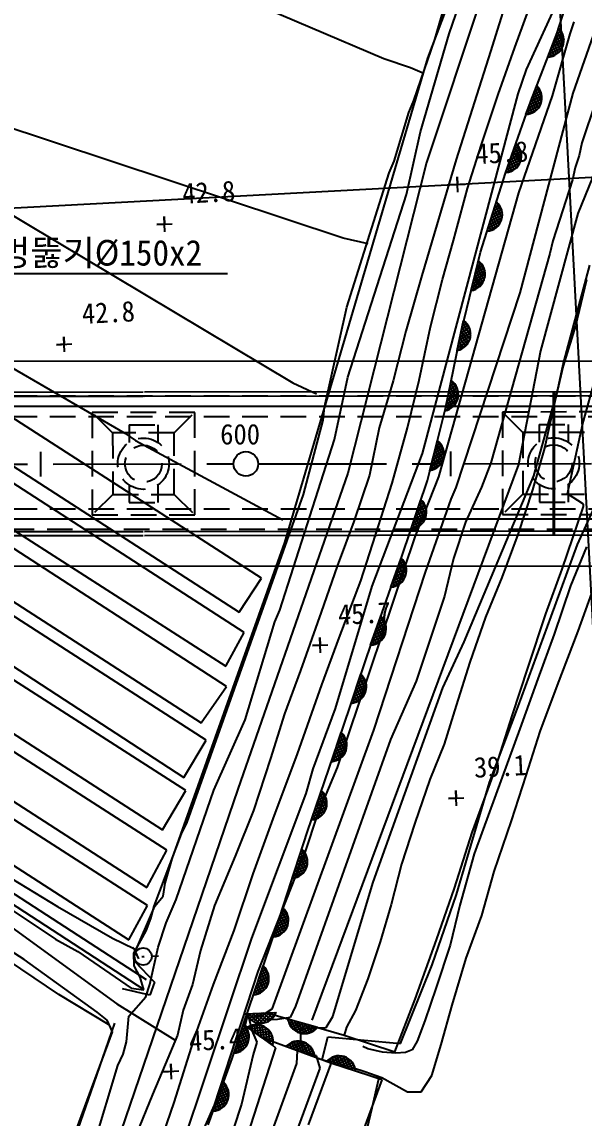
# Model space of a CAD drawing. Header units: millimetres. Extents: x 1510 to 2306, y 1103 to 1810.
# Drawn here: x 2174.2 to 2229.1, y 1418.7 to 1525.7 of the extents above; entities that cross this region are included whole.
import ezdxf
from ezdxf.xclip import XClip

# ---------------------------------------------------------------- set-up
doc = ezdxf.new("R2010")
doc.units = ezdxf.units.MM
doc.header["$LTSCALE"] = 10
doc.header["$MEASUREMENT"] = 0
doc.header["$XCLIPFRAME"] = 2
for name, pattern in [('CENTER', [2, 1.25, -0.25, 0.25, -0.25]), ('DASHED2', [0.375, 0.25, -0.125]), ('HIDDEN', [0.375, 0.25, -0.125])]:
    doc.linetypes.add(name, pattern=pattern)
for name, color, linetype in [('TN-CABL', 4, 'Continuous'), ('TZ-BASE', 253, 'Continuous'), ('TZ-CABL', 4, 'Continuous'), ('TZ-LEAL', 1, 'Continuous'), ('TZ-LEAT', 3, 'Continuous')]:
    doc.layers.add(name, color=color, linetype=linetype)
doc.styles.get("Standard").update_dxf_attribs({"font": 'GulimChe.ttf'})
doc.styles.add('굴림체', font='GulimChe.ttf')
doc.linetypes.add('ZIGZAG', pattern='A,0.0001,-0.2,[131,ltypeshp.shx,S=0.2,R=0,X=-0.2,Y=0],-0.4,[131,ltypeshp.shx,S=0.2,R=180,X=0.2,Y=0],-0.2', length=0.8001)
doc.dimstyles.new('D1', dxfattribs={"dimtxt": 3, "dimasz": 2.5, "dimexe": 0.5, "dimexo": 0.5, "dimgap": 0.5, "dimtad": 1, "dimdec": 0, "dimzin": 1, "dimdsep": 46, "dimlunit": 6, "dimtxsty": 'Standard', "dimcen": 1, "dimclrd": 1, "dimclre": 1, "dimclrt": 3, "dimadec": 0, "dimazin": 0, "dimtfac": 1, "dimtdec": 0, "dimtix": 1, "dimtmove": 2, "dimatfit": 3, "dimfxl": 0, "dimtvp": 2, "dimlwd": -1, "dimlwe": -1, "dimarcsym": 0})

# ---------------------------------------------------------------- blocks, each defined once
blk = doc.blocks.new('JD-FSDGKLDGLK3FSD3')
at = {"layer": 'TZ-BASE'}
for p, q in [((625.38, 143.3), (643.98, -206.56)), ((627.36, 39.03, 44.99), (643.97, 75.3, 44.99)), ((617.75, 40.14, 42.99), (625.23, 60.2, 42.99)), ((641.43, 57.91, 41.99), (632.77, 31.87, 41.99)), ((626.27, 56.07, 44.99), (617.62, 29.94, 44.99)), ((638.09, 54.53, 42.99), (631.88, 36.71, 42.99)), ((619.83, 42.51, 43.99), (622.28, 49.62, 43.99)), ((630.28, 42.42, 43.87), (632.46, 49.3, 43.87)), ((618.42, 41.96, 42.99), (620.54, 49.12, 42.99)), ((625.82, 47.08, 43.35), (623.84, 40.79, 43.35)), ((613.46, 40.07, 42.99), (598.26, 46.55, 42.99)), ((626.21, 41.17, 44.65), (627.93, 45.83, 44.65)), ((629.45, 40.24, 43.87), (630.52, 43.04, 43.87)), ((630.63, 42.93, 43.87), (630.45, 42.84, 43.87)), ((631.03, 41.93, 43.87), (630.54, 43.03, 43.87)), ((631.99, 43.69, 43.99), (631.58, 42.5, 43.99)), ((616.39, 35.99, 42.99), (618.42, 41.96, 42.99)), ((617.02, 32.94, 43.99), (619.83, 42.51, 43.99)), ((627.79, 35.92, 43.87), (630.28, 42.42, 43.87)), ((631.02, 41.73, 43.87), (629.81, 41.19, 43.87)), ((631.58, 42.5, 43.99), (629.88, 36.44, 43.99)), ((631.02, 42, 43.87), (629.94, 41.52, 43.87)), ((630.49, 40.66, 43.87), (630.02, 41.73, 43.87)), ((630.98, 42.26, 43.87), (630.07, 41.85, 43.87)), ((630.68, 40.86, 43.87), (630.15, 42.06, 43.87)), ((630.9, 42.5, 43.87), (630.19, 42.18, 43.87)), ((630.84, 41.11, 43.87), (630.27, 42.39, 43.87)), ((630.78, 42.72, 43.87), (630.32, 42.51, 43.87)), ((630.97, 41.44, 43.87), (630.4, 42.72, 43.87)), ((623.84, 40.79, 43.35), (620.49, 30.23, 43.35)), ((624.6, 36.6, 44.65), (626.21, 41.17, 44.65)), ((630.52, 40.69, 43.87), (629.53, 40.24, 43.87)), ((630.84, 41.1, 43.87), (629.56, 40.53, 43.87)), ((629.84, 40.3, 43.87), (629.64, 40.74, 43.87)), ((630.97, 41.43, 43.87), (629.69, 40.86, 43.87)), ((630.07, 40.38, 43.87), (629.77, 41.07, 43.87)), ((630.29, 40.51, 43.87), (629.89, 41.4, 43.87)), ((603.79, -7.12, 42.99), (617.75, 40.14, 42.99)), ((616.04, 39.19, 42.99), (613.46, 40.07, 42.99)), ((629.58, 40.25, 43.87), (629.51, 40.41, 43.87)), ((617.19, 38.7, 42.99), (616.04, 39.19, 42.99)), ((626.54, 36.66, 44.99), (627.36, 39.03, 44.99)), ((627.3, 34.64, 43.87), (628.37, 37.44, 43.87)), ((628.87, 36.33, 43.87), (628.39, 37.43, 43.87)), ((609.5, 22.58, 42.99), (567.44, 36.5, 42.99)), ((617.22, 1.57, 44.99), (626.54, 36.66, 44.99)), ((622.95, 31.61, 44.65), (624.6, 36.6, 44.65)), ((629.88, 36.44, 43.99), (626.57, 27, 43.99)), ((631.88, 36.71, 42.99), (626.71, 17.23, 42.99)), ((628.87, 36.4, 43.87), (627.79, 35.92, 43.87)), ((628.83, 36.66, 43.87), (627.91, 36.25, 43.87)), ((628.53, 35.26, 43.87), (627.99, 36.46, 43.87)), ((628.75, 36.9, 43.87), (628.04, 36.58, 43.87)), ((628.69, 35.51, 43.87), (628.12, 36.79, 43.87)), ((628.63, 37.12, 43.87), (628.17, 36.91, 43.87)), ((628.82, 35.84, 43.87), (628.25, 37.12, 43.87)), ((628.48, 37.33, 43.87), (628.3, 37.24, 43.87)), ((615.89, 34.84, 42.99), (616.39, 35.99, 42.99)), ((625.33, 28.9, 43.87), (627.79, 35.92, 43.87)), ((628.68, 35.5, 43.87), (627.41, 34.93, 43.87)), ((628.82, 35.83, 43.87), (627.53, 35.26, 43.87)), ((627.92, 34.78, 43.87), (627.61, 35.47, 43.87)), ((628.87, 36.13, 43.87), (627.66, 35.59, 43.87)), ((628.14, 34.9, 43.87), (627.74, 35.8, 43.87)), ((628.34, 35.06, 43.87), (627.87, 36.13, 43.87)), ((599.82, -15.91, 43.73), (521.83, 34.57, 43.73)), ((601.53, -10.59, 43.73), (530.54, 35.12, 43.73)), ((614.47, 30.08, 42.99), (615.89, 34.84, 42.99)), ((627.43, 34.65, 43.87), (627.36, 34.81, 43.87)), ((628.37, 35.09, 43.87), (627.37, 34.64, 43.87)), ((627.68, 34.7, 43.87), (627.49, 35.14, 43.87)), ((615.65, 26.82, 43.99), (617.02, 32.94, 43.99)), ((699.47, 31.99), (0, -5.18)), ((598.1, -21.15, 43.73), (517.3, 31.14, 43.73)), ((519.43, 31.3, 43.73), (598.03, -19.18, 43.73)), ((528.37, 31.99, 43.73), (599.34, -13.92, 43.73)), ((621.6, 27.43, 44.65), (622.95, 31.61, 44.65)), ((625.35, 28.96, 43.87), (626.34, 31.79, 43.87)), ((626.82, 31.03, 43.87), (625.93, 30.59, 43.87)), ((626.74, 31.26, 43.87), (626.04, 30.93, 43.87)), ((626.72, 29.88, 43.87), (626.11, 31.14, 43.87)), ((626.62, 31.48, 43.87), (626.16, 31.26, 43.87)), ((626.84, 30.21, 43.87), (626.23, 31.47, 43.87)), ((626.46, 31.68, 43.87), (626.28, 31.59, 43.87)), ((626.88, 30.7, 43.87), (626.36, 31.78, 43.87)), ((632.77, 31.87, 41.99), (632.49, 30.65, 41.99)), ((617.62, 29.94, 44.99), (609.94, -0.36, 44.99)), ((613.97, 28.93, 42.99), (614.47, 30.08, 42.99)), ((620.49, 30.23, 43.35), (617.15, 18.93, 43.35)), ((626.84, 30.2, 43.87), (625.58, 29.59, 43.87)), ((626.88, 30.5, 43.87), (625.69, 29.92, 43.87)), ((626.19, 29.25, 43.87), (625.76, 30.13, 43.87)), ((626.87, 30.77, 43.87), (625.81, 30.26, 43.87)), ((626.39, 29.42, 43.87), (625.88, 30.47, 43.87)), ((626.57, 29.62, 43.87), (626, 30.8, 43.87)), ((632.49, 30.65, 41.99), (632.12, 29.47, 41.99)), ((609.86, 15.84, 42.99), (613.97, 28.93, 42.99)), ((622.88, 21.21, 43.87), (625.33, 28.9, 43.87)), ((625.49, 28.98, 43.87), (625.41, 29.13, 43.87)), ((626.42, 29.44, 43.87), (625.43, 28.97, 43.87)), ((626.72, 29.86, 43.87), (625.46, 29.26, 43.87)), ((625.74, 29.03, 43.87), (625.53, 29.47, 43.87)), ((625.97, 29.12, 43.87), (625.65, 29.8, 43.87)), ((632.12, 29.47, 41.99), (631.84, 28.25, 41.99)), ((619.88, 27.77, 45.8), (621.38, 27.85, 45.8)), ((620.63, 27.81, 45.8), (619.88, 27.77, 45.8)), ((620.67, 27.06, 45.8), (620.59, 28.56, 45.8)), ((620.59, 28.56, 45.8), (620.63, 27.81, 45.8)), ((631.84, 28.25, 41.99), (629.93, 22.3, 41.99)), ((633.8, 28.48, 40.99), (632.37, 24.99, 40.99)), ((596.13, -26.41, 43.21), (512.79, 27.35, 43.21)), ((514.46, 27.64, 43.73), (595.63, -24.71, 43.73)), ((572.55, 27.59, 42.99), (604.59, 8.45, 42.99)), ((609.94, 9, 43.99), (615.65, 26.82, 43.99)), ((626.57, 27, 43.99), (618.78, -0.71, 43.99)), ((620.24, 22.34, 44.65), (621.6, 27.43, 44.65)), ((623.53, 23.25, 43.87), (624.44, 26.1, 43.87)), ((624.72, 25.8, 43.87), (624.27, 25.57, 43.87)), ((624.98, 24.53, 43.87), (624.34, 25.78, 43.87)), ((624.56, 26, 43.87), (624.38, 25.9, 43.87)), ((625.01, 25.02, 43.87), (624.46, 26.09, 43.87)), ((592.1, 23.19, 42.83), (592.02, 24.69, 42.83)), ((592.02, 24.69, 42.83), (592.06, 23.94, 42.83)), ((625.02, 24.82, 43.87), (623.84, 24.22, 43.87)), ((625, 25.1, 43.87), (623.95, 24.55, 43.87)), ((624.55, 23.73, 43.87), (624.02, 24.77, 43.87)), ((624.94, 25.35, 43.87), (624.06, 24.89, 43.87)), ((624.73, 23.94, 43.87), (624.12, 25.1, 43.87)), ((624.85, 25.58, 43.87), (624.16, 25.23, 43.87)), ((624.87, 24.2, 43.87), (624.23, 25.44, 43.87)), ((632.37, 24.99, 40.99), (628.73, 11.57, 40.99)), ((510.72, 24.06, 43.21), (593.96, -30.03, 43.21)), ((591.31, 23.9, 42.83), (592.81, 23.98, 42.83)), ((592.06, 23.94, 42.83), (591.31, 23.9, 42.83)), ((624.58, 23.75, 43.87), (623.61, 23.25, 43.87)), ((624.87, 24.19, 43.87), (623.63, 23.54, 43.87)), ((623.92, 23.33, 43.87), (623.69, 23.76, 43.87)), ((624.98, 24.52, 43.87), (623.73, 23.88, 43.87)), ((624.15, 23.42, 43.87), (623.8, 24.09, 43.87)), ((624.36, 23.56, 43.87), (623.91, 24.43, 43.87)), ((611.93, 22.02, 42.99), (609.5, 22.58, 42.99)), ((623.67, 23.26, 43.87), (623.59, 23.42, 43.87)), ((594.14, -31.3, 43.42), (510.35, 22.39, 43.42)), ((619.16, 18.55, 44.65), (620.24, 22.34, 44.65)), ((629.93, 22.3, 41.99), (629.64, 21.08, 41.99)), ((621.01, 13.57, 43.87), (622.88, 21.21, 43.87)), ((621.96, 17.46, 43.87), (622.68, 20.37, 43.87)), ((623.32, 19.33, 43.87), (622.69, 20.36, 43.87)), ((629.64, 21.08, 41.99), (623.88, 0.65, 41.99)), ((623.3, 19.4, 43.87), (622.29, 18.79, 43.87)), ((623.23, 19.65, 43.87), (622.37, 19.14, 43.87)), ((623.11, 18.23, 43.87), (622.43, 19.35, 43.87)), ((623.12, 19.88, 43.87), (622.46, 19.48, 43.87)), ((623.24, 18.5, 43.87), (622.51, 19.69, 43.87)), ((622.98, 20.08, 43.87), (622.54, 19.82, 43.87)), ((623.32, 18.84, 43.87), (622.6, 20.04, 43.87)), ((622.8, 20.27, 43.87), (622.63, 20.17, 43.87)), ((630.94, 10.25, 39.99), (633.54, 19.93, 39.99)), ((508.04, 18.96, 43.42), (591.86, -35.14, 43.42)), ((617.15, 18.93, 43.35), (615.61, 13.5, 43.35)), ((618.01, 13.92, 44.65), (619.16, 18.55, 44.65)), ((623.23, 18.49, 43.87), (622.04, 17.76, 43.87)), ((623.32, 18.83, 43.87), (622.12, 18.11, 43.87)), ((622.56, 17.68, 43.87), (622.17, 18.32, 43.87)), ((623.34, 19.13, 43.87), (622.21, 18.45, 43.87)), ((622.77, 17.83, 43.87), (622.26, 18.66, 43.87)), ((622.95, 18.01, 43.87), (622.34, 19.01, 43.87)), ((633.23, 18.5, 39.59), (632.15, 14.01, 39.59)), ((592.29, -37.13, 43.42), (507.24, 17.54, 43.42)), ((626.71, 17.23, 42.99), (620.46, -1.74, 42.99)), ((622.1, 17.48, 43.87), (622.01, 17.63, 43.87)), ((622.97, 18.04, 43.87), (622.04, 17.47, 43.87)), ((622.34, 17.56, 43.87), (622.09, 17.98, 43.87)), ((607.68, 6.07, 42.99), (609.86, 15.84, 42.99)), ((505.46, 14.19, 43.42), (590.33, -40.78, 43.42)), ((616.91, 8.73, 44.65), (618.01, 13.92, 44.65)), ((620.61, 11.61, 43.87), (621.21, 14.55, 43.87)), ((621.67, 14.08, 43.87), (621.03, 13.65, 43.87)), ((621.52, 14.28, 43.87), (621.1, 14, 43.87)), ((621.92, 13.05, 43.87), (621.14, 14.22, 43.87)), ((621.34, 14.46, 43.87), (621.17, 14.35, 43.87)), ((621.89, 13.54, 43.87), (621.22, 14.54, 43.87)), ((632.15, 14.01, 39.59), (630.95, 10.13, 39.59)), ((570.8, 13.65, 42.99), (588.21, 3.54, 42.99)), ((582.32, 11.47, 42.83), (582.24, 12.96, 42.83)), ((582.24, 12.96, 42.83), (582.28, 12.22, 42.83)), ((615.61, 13.5, 43.35), (614.35, 8.66, 43.35)), ((619.46, 5.94, 43.87), (621.01, 13.57, 43.87)), ((621.91, 13.04, 43.87), (620.74, 12.27, 43.87)), ((621.92, 13.34, 43.87), (620.82, 12.61, 43.87)), ((621.87, 13.61, 43.87), (620.89, 12.96, 43.87)), ((621.58, 12.2, 43.87), (620.93, 13.18, 43.87)), ((621.79, 13.86, 43.87), (620.96, 13.31, 43.87)), ((621.72, 12.43, 43.87), (621, 13.52, 43.87)), ((621.84, 12.7, 43.87), (621.07, 13.87, 43.87)), ((590.07, -50.74, 42.9), (493.02, 12.25, 42.9)), ((493.74, 12.63, 42.9), (590.29, -49.73, 42.9)), ((590.42, -42.54, 43.48), (504.71, 12.65, 43.48)), ((581.53, 12.18, 42.83), (583.03, 12.26, 42.83)), ((582.28, 12.22, 42.83), (581.53, 12.18, 42.83)), ((620.75, 11.64, 43.87), (620.65, 11.79, 43.87)), ((621.84, 12.69, 43.87), (620.67, 11.92, 43.87)), ((621.6, 12.23, 43.87), (620.69, 11.63, 43.87)), ((620.99, 11.73, 43.87), (620.72, 12.14, 43.87)), ((621.2, 11.86, 43.87), (620.79, 12.48, 43.87)), ((621.4, 12.01, 43.87), (620.86, 12.83, 43.87)), ((628.73, 11.57, 40.99), (626.57, 0.48, 40.99)), ((-0.01, 10.03), (699.99, 10.68)), ((630.95, 10.13, 39.59), (630.04, 6.22, 39.59)), ((630.42, 7.82, 39.99), (630.94, 10.25, 39.99)), ((502.71, 9.49, 43.48), (588.6, -45.89, 43.48)), ((608.65, 2.92, 43.99), (609.94, 9, 43.99)), ((614.35, 8.66, 43.35), (613, 4.07, 43.35)), ((615.76, 4.07, 44.65), (616.91, 8.73, 44.65)), ((619.42, 5.73, 43.87), (620.02, 8.67, 43.87)), ((620.14, 8.58, 43.87), (619.97, 8.46, 43.87)), ((620.7, 7.66, 43.87), (620.03, 8.66, 43.87)), ((632.85, 4.49, 39.59), (634.13, 9.04, 39.59)), ((515.08, 7.5), (589.98, 7.57)), ((590.11, 7.57), (669.98, 7.65)), ((604.59, 8.45, 42.99), (606.9, 7.38, 42.99)), ((620.68, 7.73, 43.87), (619.69, 7.08, 43.87)), ((620.59, 7.98, 43.87), (619.76, 7.43, 43.87)), ((620.53, 6.55, 43.87), (619.81, 7.64, 43.87)), ((620.48, 8.2, 43.87), (619.83, 7.77, 43.87)), ((620.65, 6.82, 43.87), (619.88, 7.99, 43.87)), ((620.33, 8.4, 43.87), (619.9, 8.12, 43.87)), ((620.72, 7.17, 43.87), (619.95, 8.34, 43.87)), ((628.07, -0.6, 39.99), (630.42, 7.82, 39.99)), ((629.96, 7.61), (629.97, -6.39)), ((630.06, 7.61), (630.07, -6.39)), ((515.08, 7.1), (589.98, 7.17)), ((590.11, 7.17), (669.98, 7.25)), ((620.65, 6.81, 43.87), (619.48, 6.04, 43.87)), ((620.72, 7.16, 43.87), (619.55, 6.39, 43.87)), ((620.01, 5.98, 43.87), (619.6, 6.6, 43.87)), ((620.72, 7.46, 43.87), (619.62, 6.73, 43.87)), ((620.21, 6.13, 43.87), (619.67, 6.95, 43.87)), ((620.38, 6.32, 43.87), (619.74, 7.3, 43.87)), ((607.53, 4.82, 42.99), (607.68, 6.07, 42.99)), ((617.71, -1.07, 43.87), (619.46, 5.94, 43.87)), ((619.55, 5.76, 43.87), (619.46, 5.91, 43.87)), ((620.4, 6.35, 43.87), (619.5, 5.75, 43.87)), ((619.79, 5.85, 43.87), (619.53, 6.26, 43.87)), ((630.04, 6.22, 39.59), (629.11, 2.07, 39.59)), ((605.62, -2.45, 42.99), (607.53, 4.82, 42.99)), ((631.37, -2.38, 39.59), (632.85, 4.49, 39.59)), ((588.21, 3.54, 42.99), (589.25, 2.83, 42.99)), ((613, 4.07, 43.35), (612.06, -0.54, 43.35)), ((614.26, -1.32, 44.65), (615.76, 4.07, 44.65)), ((589.25, 2.83, 42.99), (603.59, -4.91, 42.99)), ((603.31, -13.72, 43.99), (608.65, 2.92, 43.99)), ((617.95, -0.09, 43.87), (618.68, 2.82, 43.87)), ((619.12, 2.33, 43.87), (618.46, 1.93, 43.87)), ((619.23, 0.95, 43.87), (618.51, 2.15, 43.87)), ((618.98, 2.54, 43.87), (618.54, 2.28, 43.87)), ((619.32, 1.29, 43.87), (618.6, 2.49, 43.87)), ((618.8, 2.72, 43.87), (618.63, 2.62, 43.87)), ((619.31, 1.78, 43.87), (618.7, 2.81, 43.87)), ((580, -0.67), (580, 1.73)), ((612.31, -11.37, 44.99), (617.22, 1.57, 44.99)), ((619.32, 1.28, 43.87), (618.12, 0.56, 43.87)), ((619.33, 1.58, 43.87), (618.2, 0.9, 43.87)), ((618.76, 0.28, 43.87), (618.25, 1.12, 43.87)), ((619.3, 1.86, 43.87), (618.29, 1.25, 43.87)), ((618.94, 0.46, 43.87), (618.34, 1.46, 43.87)), ((619.23, 2.1, 43.87), (618.37, 1.59, 43.87)), ((619.1, 0.68, 43.87), (618.43, 1.81, 43.87)), ((620, -0.63), (620, 1.77)), ((629.11, 2.07, 39.59), (627.96, -1.97, 39.59)), ((626.57, 0.48, 40.99), (606.44, -53.71, 40.99)), ((618.09, -0.06, 43.87), (618, 0.09, 43.87)), ((619.23, 0.94, 43.87), (618.03, 0.22, 43.87)), ((618.97, 0.49, 43.87), (618.03, -0.07, 43.87)), ((618.33, 0.02, 43.87), (618.08, 0.43, 43.87)), ((618.56, 0.13, 43.87), (618.17, 0.78, 43.87)), ((623.88, 0.65, 41.99), (622.98, -1.72, 41.99)), ((632.35, -7.3, 38.99), (635.69, 0.08, 38.99)), ((609.94, -0.36, 44.99), (599.2, -31.18, 44.99)), ((612.06, -0.54, 43.35), (610.53, -5.06, 43.35)), ((618.78, -0.71, 43.99), (616.48, -6.57, 43.99)), ((621.29, -16.82, 39.99), (628.07, -0.6, 39.99)), ((612.65, -6.39, 44.65), (614.26, -1.32, 44.65)), ((615.2, -8.47, 43.87), (617.71, -1.07, 43.87)), ((620.46, -1.74, 42.99), (619.97, -2.89, 42.99)), ((622.98, -1.72, 41.99), (621.41, -5.14, 41.99)), ((627.96, -1.97, 39.59), (626.51, -6.33, 39.59)), ((594.26, -34.39, 42.99), (605.62, -2.45, 42.99)), ((616.11, -5.79, 43.87), (617.07, -2.95, 43.87)), ((617.18, -3.06, 43.87), (617, -3.15, 43.87)), ((617.62, -4.04, 43.87), (617.08, -2.96, 43.87)), ((619.97, -2.89, 42.99), (617.48, -10, 42.99)), ((632.93, -3.38, 39.59), (631.37, -2.38, 39.59)), ((617.62, -4.24, 43.87), (616.43, -4.83, 43.87)), ((617.61, -3.97, 43.87), (616.55, -4.49, 43.87)), ((617.56, -3.71, 43.87), (616.66, -4.16, 43.87)), ((617.31, -5.12, 43.87), (616.73, -3.95, 43.87)), ((617.47, -3.48, 43.87), (616.77, -3.82, 43.87)), ((617.46, -4.87, 43.87), (616.85, -3.61, 43.87)), ((617.34, -3.26, 43.87), (616.89, -3.49, 43.87)), ((617.58, -4.53, 43.87), (616.96, -3.28, 43.87)), ((630.84, -9.72, 39.59), (632.91, -3.59, 39.59)), ((632.91, -3.59, 39.59), (632.93, -3.38, 39.59)), ((610.53, -5.06, 43.35), (608.91, -9.43, 43.35)), ((617.16, -5.3, 43.87), (616.18, -5.78, 43.87)), ((617.46, -4.88, 43.87), (616.21, -5.49, 43.87)), ((616.49, -5.72, 43.87), (616.28, -5.28, 43.87)), ((617.58, -4.54, 43.87), (616.32, -5.16, 43.87)), ((616.72, -5.62, 43.87), (616.39, -4.95, 43.87)), ((616.94, -5.49, 43.87), (616.5, -4.62, 43.87)), ((617.14, -5.33, 43.87), (616.62, -4.28, 43.87)), ((621.41, -5.14, 41.99), (620.23, -8.69, 41.99)), ((515.09, -6.1), (589.99, -6.03)), ((590.12, -6.03), (669.99, -5.95)), ((590.12, -6.43), (669.99, -6.35)), ((611.2, -10.87, 44.65), (612.65, -6.39, 44.65)), ((616.24, -5.78, 43.87), (616.16, -5.62, 43.87)), ((626.51, -6.33, 39.59), (624.96, -10.52, 39.59)), ((515.09, -6.5), (589.99, -6.43)), ((592.81, -37.96, 42.99), (603.79, -7.12, 42.99)), ((616.48, -6.57, 43.99), (608.89, -29.07, 43.99)), ((629.77, -14.34, 38.99), (632.35, -7.3, 38.99)), ((612.43, -16.35, 43.87), (615.2, -8.47, 43.87)), ((633.23, -7.53, 37.88), (631.66, -11.35, 37.88)), ((0.01, -9.97), (700.01, -9.32)), ((608.91, -9.43, 43.35), (607.34, -13.92, 43.35)), ((614.15, -11.46, 43.87), (615.14, -8.63, 43.87)), ((615.62, -9.4, 43.87), (614.72, -9.83, 43.87)), ((615.36, -10.81, 43.87), (614.79, -9.62, 43.87)), ((615.53, -9.16, 43.87), (614.84, -9.5, 43.87)), ((615.51, -10.55, 43.87), (614.91, -9.29, 43.87)), ((615.41, -8.95, 43.87), (614.95, -9.17, 43.87)), ((615.63, -10.22, 43.87), (615.03, -8.96, 43.87)), ((615.25, -8.74, 43.87), (615.07, -8.83, 43.87)), ((615.67, -9.73, 43.87), (615.15, -8.65, 43.87)), ((620.23, -8.69, 41.99), (619.38, -12.34, 41.99)), ((599.34, -13.92, 43.73), (601.53, -10.59, 43.73)), ((617.48, -10, 42.99), (612.46, -25.43, 42.99)), ((615.51, -10.56, 43.87), (614.25, -11.17, 43.87)), ((615.63, -10.23, 43.87), (614.37, -10.83, 43.87)), ((614.77, -11.3, 43.87), (614.44, -10.62, 43.87)), ((615.68, -9.93, 43.87), (614.48, -10.5, 43.87)), ((614.98, -11.17, 43.87), (614.56, -10.29, 43.87)), ((615.67, -9.65, 43.87), (614.6, -10.17, 43.87)), ((615.18, -11.01, 43.87), (614.67, -9.96, 43.87)), ((624.96, -10.52, 39.59), (623.38, -14.39, 39.59)), ((629.26, -14.09, 39.59), (630.84, -9.72, 39.59)), ((608.73, -23.3, 44.99), (612.31, -11.37, 44.99)), ((609.09, -16.43, 44.65), (611.2, -10.87, 44.65)), ((614.28, -11.45, 43.87), (614.21, -11.29, 43.87)), ((615.21, -10.98, 43.87), (614.22, -11.46, 43.87)), ((614.53, -11.39, 43.87), (614.32, -10.96, 43.87)), ((631.66, -11.35, 37.88), (630.06, -16.05, 37.88)), ((619.38, -12.34, 41.99), (616.6, -20.63, 41.99)), ((632.39, -15.76, 37.88), (633.73, -12.07, 37.88)), ((602.82, -14.87, 43.99), (603.31, -13.72, 43.99)), ((599.93, -24.4, 43.99), (602.82, -14.87, 43.99)), ((607.34, -13.92, 43.35), (605.32, -19.59, 43.35)), ((612.16, -17.12, 43.87), (613.15, -14.29, 43.87)), ((613.54, -14.83, 43.87), (612.85, -15.16, 43.87)), ((613.53, -16.21, 43.87), (612.92, -14.95, 43.87)), ((613.42, -14.61, 43.87), (612.96, -14.83, 43.87)), ((613.65, -15.88, 43.87), (613.04, -14.62, 43.87)), ((613.26, -14.41, 43.87), (613.08, -14.49, 43.87)), ((613.69, -15.39, 43.87), (613.17, -14.31, 43.87)), ((623.38, -14.39, 39.59), (621.85, -18.8, 39.59)), ((626.54, -23.11, 38.99), (629.77, -14.34, 38.99)), ((627.54, -19.29, 39.59), (629.26, -14.09, 39.59)), ((598.03, -19.18, 43.73), (599.82, -15.91, 43.73)), ((613.64, -15.89, 43.87), (612.38, -16.49, 43.87)), ((613.69, -15.59, 43.87), (612.5, -16.16, 43.87)), ((612.99, -16.83, 43.87), (612.57, -15.95, 43.87)), ((613.68, -15.32, 43.87), (612.61, -15.83, 43.87)), ((613.19, -16.67, 43.87), (612.69, -15.62, 43.87)), ((613.63, -15.06, 43.87), (612.73, -15.49, 43.87)), ((613.37, -16.47, 43.87), (612.8, -15.28, 43.87)), ((630.39, -21.02, 37.88), (632.39, -15.76, 37.88)), ((606.5, -17.18, 45.72), (608, -17.1, 45.72)), ((607.29, -17.89, 45.72), (607.21, -16.39, 45.72)), ((607.21, -16.39, 45.72), (607.25, -17.14, 45.72)), ((607.41, -21.01, 44.65), (609.09, -16.43, 44.65)), ((609.35, -25.53, 43.87), (612.43, -16.35, 43.87)), ((612.29, -17.11, 43.87), (612.22, -16.95, 43.87)), ((613.22, -16.65, 43.87), (612.24, -17.12, 43.87)), ((613.52, -16.22, 43.87), (612.26, -16.83, 43.87)), ((612.54, -17.05, 43.87), (612.34, -16.62, 43.87)), ((612.78, -16.96, 43.87), (612.45, -16.28, 43.87)), ((619.19, -21.3, 39.99), (621.29, -16.82, 39.99)), ((630.06, -16.05, 37.88), (628.48, -20.41, 37.88)), ((607.25, -17.14, 45.72), (606.5, -17.18, 45.72)), ((621.85, -18.8, 39.59), (620.51, -23.02, 39.59)), ((605.32, -19.59, 43.35), (603.78, -23.83, 43.35)), ((610.26, -22.82, 43.87), (611.21, -19.97, 43.87)), ((611.49, -20.28, 43.87), (611.03, -20.51, 43.87)), ((611.73, -21.55, 43.87), (611.1, -20.3, 43.87)), ((611.33, -20.08, 43.87), (611.15, -20.17, 43.87)), ((611.76, -21.06, 43.87), (611.23, -19.98, 43.87)), ((625.98, -24.02, 39.59), (627.54, -19.29, 39.59)), ((595.63, -24.71, 43.73), (598.1, -21.15, 43.73)), ((605.05, -27.74, 44.65), (607.41, -21.01, 44.65)), ((611.77, -21.26, 43.87), (610.58, -21.85, 43.87)), ((611.75, -20.99, 43.87), (610.7, -21.51, 43.87)), ((611.29, -22.35, 43.87), (610.77, -21.3, 43.87)), ((611.7, -20.73, 43.87), (610.81, -21.18, 43.87)), ((611.46, -22.14, 43.87), (610.88, -20.97, 43.87)), ((611.61, -20.5, 43.87), (610.92, -20.84, 43.87)), ((611.61, -21.88, 43.87), (610.99, -20.63, 43.87)), ((612.4, -40.24, 39.99), (619.19, -21.3, 39.99)), ((616.6, -20.63, 41.99), (614.09, -26.34, 41.99)), ((628.48, -20.41, 37.88), (626.7, -25.29, 37.88)), ((628.7, -25.56, 37.88), (630.39, -21.02, 37.88)), ((611.31, -22.32, 43.87), (610.34, -22.81, 43.87)), ((611.61, -21.9, 43.87), (610.36, -22.52, 43.87)), ((610.64, -22.74, 43.87), (610.43, -22.31, 43.87)), ((611.73, -21.56, 43.87), (610.47, -22.18, 43.87)), ((610.88, -22.64, 43.87), (610.54, -21.97, 43.87)), ((611.09, -22.51, 43.87), (610.65, -21.64, 43.87)), ((606.56, -29.19, 44.99), (608.73, -23.3, 44.99)), ((610.39, -22.8, 43.87), (610.32, -22.64, 43.87)), ((620.51, -23.02, 39.59), (619.34, -26.78, 39.59)), ((623.74, -30.54, 38.99), (626.54, -23.11, 38.99)), ((596.88, -31.27, 43.99), (599.93, -24.4, 43.99)), ((603.78, -23.83, 43.35), (602.41, -28.18, 43.35)), ((624.17, -29.64, 39.59), (625.98, -24.02, 39.59)), ((612.46, -25.43, 42.99), (602.52, -52.63, 42.99)), ((606.02, -35.3, 43.87), (609.35, -25.53, 43.87)), ((608.34, -28.5, 43.87), (609.3, -25.66, 43.87)), ((626.7, -25.29, 37.88), (623.74, -33.38, 37.88)), ((627.32, -29.86, 37.88), (628.7, -25.56, 37.88)), ((593.96, -30.03, 43.21), (596.13, -26.41, 43.21)), ((614.09, -26.34, 41.99), (604.85, -52.34, 41.99)), ((609.84, -26.68, 43.87), (608.78, -27.2, 43.87)), ((609.79, -26.42, 43.87), (608.89, -26.86, 43.87)), ((609.54, -27.83, 43.87), (608.96, -26.65, 43.87)), ((609.7, -26.19, 43.87), (609.01, -26.53, 43.87)), ((609.7, -27.57, 43.87), (609.08, -26.32, 43.87)), ((609.58, -25.97, 43.87), (609.12, -26.19, 43.87)), ((609.81, -27.24, 43.87), (609.19, -25.98, 43.87)), ((609.42, -25.77, 43.87), (609.23, -25.86, 43.87)), ((609.85, -26.75, 43.87), (609.32, -25.67, 43.87)), ((602.67, -34.06, 44.65), (605.05, -27.74, 44.65)), ((609.69, -27.59, 43.87), (608.44, -28.2, 43.87)), ((609.81, -27.25, 43.87), (608.55, -27.87, 43.87)), ((608.95, -28.33, 43.87), (608.62, -27.66, 43.87)), ((609.85, -26.95, 43.87), (608.66, -27.53, 43.87)), ((609.17, -28.2, 43.87), (608.74, -27.32, 43.87)), ((609.37, -28.04, 43.87), (608.85, -26.99, 43.87)), ((619.34, -26.78, 39.59), (617.94, -30.22, 39.59)), ((602.41, -28.18, 43.35), (600.75, -33.25, 43.35)), ((608.47, -28.48, 43.87), (608.39, -28.33, 43.87)), ((609.39, -28.01, 43.87), (608.41, -28.49, 43.87)), ((608.72, -28.43, 43.87), (608.51, -27.99, 43.87)), ((605.87, -31.6, 44.99), (606.56, -29.19, 44.99)), ((608.89, -29.07, 43.99), (606.96, -33.71, 43.99)), ((622.07, -35.4, 39.59), (624.17, -29.64, 39.59)), ((625.91, -34.26, 37.88), (627.32, -29.86, 37.88)), ((617.94, -30.22, 39.59), (616.48, -34.49, 39.59)), ((620.54, -41.46, 38.99), (623.74, -30.54, 38.99)), ((599.2, -31.18, 44.99), (584.22, -75.05, 44.99)), ((591.86, -35.14, 43.42), (594.14, -31.3, 43.42)), ((593.2, -41.93, 43.99), (596.88, -31.27, 43.99)), ((600.59, -45.72, 44.99), (605.87, -31.6, 44.99)), ((606.4, -34.18, 43.87), (607.37, -31.34, 43.87)), ((607.76, -31.87, 43.87), (607.07, -32.21, 43.87)), ((607.76, -33.25, 43.87), (607.14, -32, 43.87)), ((607.64, -31.65, 43.87), (607.19, -31.87, 43.87)), ((607.88, -32.92, 43.87), (607.26, -31.66, 43.87)), ((607.48, -31.45, 43.87), (607.3, -31.54, 43.87)), ((607.91, -32.43, 43.87), (607.38, -31.35, 43.87)), ((619.76, -32.09, 39.06), (621.26, -32.01, 39.06)), ((620.51, -32.05, 39.06), (619.76, -32.09, 39.06)), ((620.55, -32.8, 39.06), (620.47, -31.3, 39.06)), ((620.47, -31.3, 39.06), (620.51, -32.05, 39.06)), ((607.88, -32.93, 43.87), (606.62, -33.55, 43.87)), ((607.92, -32.63, 43.87), (606.73, -33.21, 43.87)), ((607.23, -33.88, 43.87), (606.8, -33, 43.87)), ((607.91, -32.36, 43.87), (606.84, -32.88, 43.87)), ((607.43, -33.72, 43.87), (606.92, -32.67, 43.87)), ((607.85, -32.1, 43.87), (606.96, -32.54, 43.87)), ((607.61, -33.51, 43.87), (607.03, -32.33, 43.87)), ((600.75, -33.25, 43.35), (598.94, -37.71, 43.35)), ((600.71, -39.44, 44.65), (602.67, -34.06, 44.65)), ((606.96, -33.71, 43.99), (605.77, -37.26, 43.99)), ((606.54, -34.16, 43.87), (606.46, -34.01, 43.87)), ((607.46, -33.69, 43.87), (606.48, -34.17, 43.87)), ((607.76, -33.26, 43.87), (606.5, -33.88, 43.87)), ((606.79, -34.11, 43.87), (606.57, -33.67, 43.87)), ((607.02, -34.01, 43.87), (606.69, -33.34, 43.87)), ((623.74, -33.38, 37.88), (622.27, -37.49, 37.88)), ((593.73, -35.54, 42.99), (594.26, -34.39, 42.99)), ((616.48, -34.49, 39.59), (615.16, -38.51, 39.59)), ((624.21, -39.21, 37.88), (625.91, -34.26, 37.88)), ((591.06, -42.58, 42.99), (593.73, -35.54, 42.99)), ((602.89, -44.93, 43.87), (606.02, -35.3, 43.87)), ((620.33, -40.85, 39.59), (622.07, -35.4, 39.59)), ((590.33, -40.78, 43.42), (592.29, -37.13, 43.42)), ((605.77, -37.26, 43.99), (601.18, -48.98, 43.99)), ((604.53, -39.88, 43.87), (605.46, -37.03, 43.87)), ((605.73, -37.33, 43.87), (605.28, -37.56, 43.87)), ((605.99, -38.6, 43.87), (605.35, -37.35, 43.87)), ((605.57, -37.14, 43.87), (605.39, -37.23, 43.87)), ((606.02, -38.11, 43.87), (605.47, -37.04, 43.87)), ((574.17, -38.08, 43.23), (581.64, -42.61, 43.23)), ((592.12, -40.36, 42.99), (592.81, -37.96, 42.99)), ((598.94, -37.71, 43.35), (596.94, -42.52, 43.35)), ((606.02, -38.31, 43.87), (604.85, -38.91, 43.87)), ((606.01, -38.04, 43.87), (604.96, -38.57, 43.87)), ((605.55, -39.4, 43.87), (605.02, -38.36, 43.87)), ((605.95, -37.78, 43.87), (605.06, -38.24, 43.87)), ((605.73, -39.19, 43.87), (605.13, -38.02, 43.87)), ((605.86, -37.55, 43.87), (605.17, -37.9, 43.87)), ((605.88, -38.94, 43.87), (605.24, -37.69, 43.87)), ((622.27, -37.49, 37.88), (620.86, -42.5, 37.88)), ((598.85, -44.98, 44.65), (600.71, -39.44, 44.65)), ((605.58, -39.38, 43.87), (604.61, -39.87, 43.87)), ((605.87, -38.95, 43.87), (604.63, -39.58, 43.87)), ((604.92, -39.8, 43.87), (604.7, -39.37, 43.87)), ((605.99, -38.61, 43.87), (604.74, -39.24, 43.87)), ((605.15, -39.7, 43.87), (604.81, -39.03, 43.87)), ((605.36, -39.57, 43.87), (604.91, -38.7, 43.87)), ((615.16, -38.51, 39.59), (614.17, -42.42, 39.59)), ((623, -43.5, 37.88), (624.21, -39.21, 37.88)), ((573.03, -40.19, 42.99), (581.44, -45.8, 42.99)), ((591.92, -41.61, 42.99), (592.12, -40.36, 42.99)), ((604.67, -39.86, 43.87), (604.59, -39.71, 43.87)), ((608.49, -53.35, 39.99), (612.4, -40.24, 39.99)), ((591.12, -42.58, 42.99), (591.92, -41.61, 42.99)), ((618.15, -48.31, 38.99), (620.54, -41.46, 38.99)), ((618.59, -45.89, 39.59), (620.33, -40.85, 39.59)), ((581.64, -42.61, 43.23), (586.98, -45.72, 43.23)), ((588.6, -45.89, 43.48), (590.42, -42.54, 43.48)), ((589.15, -47.22, 42.99), (591.12, -42.58, 42.99)), ((590.74, -43.8, 42.99), (591.06, -42.58, 42.99)), ((592.22, -44.23, 43.99), (593.2, -41.93, 43.99)), ((596.94, -42.52, 43.35), (595.57, -46.91, 43.35)), ((602.68, -45.59, 43.87), (603.6, -42.73, 43.87)), ((604.16, -43.82, 43.87), (603.62, -42.75, 43.87)), ((614.17, -42.42, 39.59), (613.08, -46.08, 39.59)), ((620.86, -42.5, 37.88), (619.91, -46.41, 37.88)), ((578.37, -47.8, 42.99), (570.97, -43.02, 42.99)), ((590.29, -44.99, 42.99), (590.74, -43.8, 42.99)), ((604.15, -43.74, 43.87), (603.1, -44.28, 43.87)), ((604.1, -43.49, 43.87), (603.21, -43.94, 43.87)), ((603.87, -44.9, 43.87), (603.28, -43.73, 43.87)), ((604.01, -43.26, 43.87), (603.32, -43.61, 43.87)), ((604.02, -44.64, 43.87), (603.39, -43.39, 43.87)), ((603.88, -43.04, 43.87), (603.43, -43.27, 43.87)), ((604.13, -44.31, 43.87), (603.5, -43.06, 43.87)), ((603.72, -42.84, 43.87), (603.54, -42.93, 43.87)), ((621.48, -47.66, 37.88), (623, -43.5, 37.88)), ((577.17, -44.67, 43.11), (587.41, -52.13, 43.11)), ((591.44, -46.6, 43.99), (592.22, -44.23, 43.99)), ((604.02, -44.65, 43.87), (602.77, -45.29, 43.87)), ((604.13, -44.31, 43.87), (602.88, -44.95, 43.87)), ((603.29, -45.41, 43.87), (602.95, -44.74, 43.87)), ((604.17, -44.01, 43.87), (602.99, -44.61, 43.87)), ((603.5, -45.28, 43.87), (603.06, -44.4, 43.87)), ((603.7, -45.11, 43.87), (603.17, -44.07, 43.87)), ((581.77, -51.22, 43.03), (573.01, -45.3, 43.03)), ((581.44, -45.8, 42.99), (583.63, -47, 42.99)), ((586.98, -45.72, 43.23), (589.08, -46.73, 43.23)), ((589.09, -47.18, 42.99), (590.29, -44.99, 42.99)), ((592.23, -70.63, 44.99), (600.59, -45.72, 44.99)), ((596.84, -50.24, 44.65), (598.85, -44.98, 44.65)), ((599.76, -54.11, 43.87), (602.89, -44.93, 43.87)), ((602.81, -45.57, 43.87), (602.73, -45.41, 43.87)), ((603.73, -45.08, 43.87), (602.75, -45.58, 43.87)), ((603.06, -45.51, 43.87), (602.84, -45.08, 43.87)), ((616.5, -51.65, 39.59), (618.59, -45.89, 39.59)), ((583.63, -47, 42.99), (588.8, -50.58, 42.99)), ((588.96, -46.58, 43.48), (589.35, -46.95, 43.48)), ((589.08, -46.73, 43.23), (589.52, -47.72, 43.23)), ((590.63, -50.24, 43.99), (591.44, -46.6, 43.99)), ((595.57, -46.91, 43.35), (594.78, -50.23, 43.35)), ((613.08, -46.08, 39.59), (611.9, -49.68, 39.59)), ((619.91, -46.41, 37.88), (618.56, -50.51, 37.88)), ((585.51, -52.93, 42.99), (578.37, -47.8, 42.99)), ((589.1, -48.42, 42.99), (589.09, -47.18, 42.99)), ((589.17, -48, 43.23), (591.09, -50, 43.23)), ((589.87, -47.51, 43.48), (590.07, -47.52, 43.48)), ((589.98, -47.44, 43.48), (589.99, -47.59, 43.48)), ((590.82, -47.46, 43.48), (591.49, -47.45, 43.48)), ((620.13, -52.25, 37.88), (621.48, -47.66, 37.88)), ((589.68, -49.53, 42.99), (589.1, -48.42, 42.99)), ((601.18, -48.98, 43.99), (596.9, -61.99, 43.99)), ((600.73, -51.26, 43.87), (601.7, -48.42, 43.87)), ((602.19, -49.19, 43.87), (601.29, -49.63, 43.87)), ((602.1, -48.95, 43.87), (601.4, -49.29, 43.87)), ((602.09, -50.34, 43.87), (601.48, -49.08, 43.87)), ((601.97, -48.73, 43.87), (601.52, -48.96, 43.87)), ((602.21, -50.01, 43.87), (601.59, -48.75, 43.87)), ((601.81, -48.53, 43.87), (601.63, -48.62, 43.87)), ((602.25, -49.51, 43.87), (601.71, -48.44, 43.87)), ((615.08, -56, 38.99), (618.15, -48.31, 38.99)), ((590.05, -50.74, 42.99), (589.68, -49.53, 42.99)), ((590.23, -51.43, 43.99), (590.63, -50.24, 43.99)), ((591.09, -50, 43.23), (590.65, -51.27, 43.23)), ((594.78, -50.23, 43.35), (593.89, -52.73, 43.35)), ((595.06, -55.24, 44.65), (596.84, -50.24, 44.65)), ((602.21, -50.01, 43.87), (600.95, -50.63, 43.87)), ((602.25, -49.71, 43.87), (601.06, -50.3, 43.87)), ((601.57, -50.97, 43.87), (601.13, -50.09, 43.87)), ((602.24, -49.44, 43.87), (601.18, -49.96, 43.87)), ((601.76, -50.8, 43.87), (601.25, -49.75, 43.87)), ((601.94, -50.59, 43.87), (601.36, -49.42, 43.87)), ((611.9, -49.68, 39.59), (610.68, -52.78, 39.59)), ((586.61, -54.13, 43.03), (581.77, -51.22, 43.03)), ((590.65, -51.27, 43.23), (587.96, -50.64, 43.23)), ((588.8, -50.58, 42.99), (590.05, -50.74, 42.99)), ((600.87, -51.25, 43.87), (600.79, -51.09, 43.87)), ((601.79, -50.77, 43.87), (600.81, -51.26, 43.87)), ((602.09, -50.35, 43.87), (600.83, -50.97, 43.87)), ((601.12, -51.19, 43.87), (600.91, -50.76, 43.87)), ((601.35, -51.09, 43.87), (601.02, -50.42, 43.87)), ((618.56, -50.51, 37.88), (617.44, -53.77, 37.88)), ((587.41, -52.13, 43.11), (593.11, -55.67, 43.11)), ((588.59, -53.32, 43.99), (590.23, -51.43, 43.99)), ((604.85, -52.34, 41.99), (604.32, -53.45, 41.99)), ((614.52, -56.79, 39.59), (616.5, -51.65, 39.59)), ((619.05, -56.08, 37.88), (620.13, -52.25, 37.88)), ((586.48, -53.72, 42.99), (585.51, -52.93, 42.99)), ((588.36, -55.81, 43.99), (588.59, -53.32, 43.99)), ((593.89, -52.73, 43.35), (593.32, -55.16, 43.35)), ((599.94, -54.22, 38.99), (600.23, -53.09, 38.99)), ((599.97, -53.1, 38.99), (602.96, -52.95, 38.99)), ((600.81, -53.9, 38.99), (600, -53.17, 38.99)), ((600.03, -53.22, 38.99), (600.15, -53.09, 38.99)), ((600.18, -53.43, 38.99), (600.5, -53.07, 38.99)), ((600.23, -53.09, 38.99), (602.07, -52.99, 38.99)), ((601.32, -54.02, 38.99), (600.28, -53.09, 38.99)), ((601.5, -53.33, 42.99), (600.28, -53.5, 42.99)), ((600.35, -53.61, 38.99), (600.86, -53.06, 38.99)), ((600.55, -53.77, 38.99), (601.21, -53.04, 38.99)), ((601.68, -54.01, 38.99), (600.63, -53.07, 38.99)), ((600.78, -53.89, 38.99), (601.56, -53.02, 38.99)), ((601.97, -53.94, 38.99), (600.99, -53.05, 38.99)), ((601.03, -53.98, 38.99), (601.91, -53, 38.99)), ((601.33, -54.02, 38.99), (602.27, -52.98, 38.99)), ((602.22, -53.82, 38.99), (601.34, -53.03, 38.99)), ((602.52, -52.63, 42.99), (601.5, -53.33, 42.99)), ((601.68, -54.01, 38.99), (602.62, -52.97, 38.99)), ((602.43, -53.68, 38.99), (601.69, -53.01, 38.99)), ((602.62, -53.51, 38.99), (602.05, -53, 38.99)), ((602.07, -52.99, 38.99), (609.58, -55.17, 38.99)), ((602.15, -53.86, 38.99), (602.96, -52.97, 38.99)), ((602.78, -53.32, 38.99), (602.4, -52.98, 38.99)), ((602.9, -53.1, 38.99), (602.75, -52.96, 38.99)), ((604.32, -53.45, 41.99), (603.09, -53.66, 41.99)), ((607.83, -54.43, 39.99), (608.49, -53.35, 39.99)), ((610.68, -52.78, 39.59), (609.81, -54.41, 39.59)), ((585.17, -59.92, 43.09), (587.22, -54, 43.09)), ((587.01, -54.84, 42.99), (586.48, -53.72, 42.99)), ((598.65, -57.45, 43.87), (599.76, -54.11, 43.87)), ((598.82, -56.95, 43.87), (599.77, -54.1, 43.87)), ((600.04, -54.41, 43.87), (599.59, -54.64, 43.87)), ((600.28, -55.68, 43.87), (599.66, -54.43, 43.87)), ((599.88, -54.21, 43.87), (599.7, -54.3, 43.87)), ((600.32, -55.19, 43.87), (599.78, -54.12, 43.87)), ((601.59, -55.42, 38.99), (599.94, -54.22, 38.99)), ((602.61, -56.16, 38.99), (600.18, -54.4, 38.99)), ((601.38, -54.2, 38.99), (600.19, -54.39, 38.99)), ((600.28, -53.5, 42.99), (600.57, -54.71, 42.99)), ((600.32, -54.32, 38.99), (600.35, -54.52, 38.99)), ((601.84, -54.38, 38.99), (600.46, -54.6, 38.99)), ((600.56, -54.23, 38.99), (600.64, -54.73, 38.99)), ((600.8, -54.17, 38.99), (600.92, -54.94, 38.99)), ((601.05, -54.16, 38.99), (601.21, -55.14, 38.99)), ((601.31, -54.18, 38.99), (601.49, -55.35, 38.99)), ((601.57, -54.25, 38.99), (601.78, -55.56, 38.99)), ((601.85, -54.38, 38.99), (602.07, -55.77, 38.99)), ((603.09, -53.66, 41.99), (601.86, -53.71, 41.99)), ((604.09, -53.58, 38.99), (606.97, -54.41, 38.99)), ((604.63, -54.61, 38.99), (604.1, -53.66, 38.99)), ((604.11, -53.71, 38.99), (604.27, -53.63, 38.99)), ((604.18, -53.96, 38.99), (604.61, -53.73, 38.99)), ((604.29, -54.19, 38.99), (604.95, -53.83, 38.99)), ((605.07, -54.89, 38.99), (604.39, -53.67, 38.99)), ((604.43, -54.4, 38.99), (605.29, -53.92, 38.99)), ((604.6, -54.59, 38.99), (605.62, -54.02, 38.99)), ((605.41, -54.99, 38.99), (604.73, -53.76, 38.99)), ((604.81, -54.75, 38.99), (605.96, -54.12, 38.99)), ((605.71, -55.02, 38.99), (605.07, -53.86, 38.99)), ((605.08, -54.89, 38.99), (606.3, -54.22, 38.99)), ((605.36, -54.49, 39.99), (607.83, -54.43, 39.99)), ((605.37, -55.72, 39.99), (605.36, -54.49, 39.99)), ((605.98, -55, 38.99), (605.41, -53.96, 38.99)), ((605.42, -54.99, 38.99), (606.64, -54.32, 38.99)), ((606.23, -54.93, 38.99), (605.75, -54.06, 38.99)), ((605.91, -55.01, 38.99), (606.96, -54.43, 38.99)), ((606.46, -54.83, 38.99), (606.09, -54.16, 38.99)), ((606.68, -54.7, 38.99), (606.43, -54.26, 38.99)), ((606.87, -54.53, 38.99), (606.77, -54.36, 38.99)), ((609.81, -54.41, 39.59), (609.58, -55.17, 39.59)), ((617.44, -53.77, 37.88), (616.71, -55.76, 37.88)), ((583.53, -64.29, 42.99), (587.01, -54.84, 42.99)), ((593.32, -55.16, 43.35), (592.13, -58.05, 43.35)), ((593.02, -61.74, 44.65), (595.06, -55.24, 44.65)), ((600.32, -55.39, 43.87), (599.14, -55.98, 43.87)), ((600.31, -55.12, 43.87), (599.25, -55.64, 43.87)), ((599.84, -56.48, 43.87), (599.32, -55.43, 43.87)), ((600.26, -54.86, 43.87), (599.36, -55.31, 43.87)), ((600.02, -56.27, 43.87), (599.43, -55.1, 43.87)), ((600.17, -54.63, 43.87), (599.48, -54.97, 43.87)), ((600.17, -56.02, 43.87), (599.55, -54.76, 43.87)), ((600.57, -54.71, 42.99), (601.07, -55.87, 42.99)), ((602.12, -54.59, 38.99), (600.74, -54.81, 38.99)), ((602.32, -54.81, 38.99), (601.03, -55.01, 38.99)), ((602.47, -55.04, 38.99), (601.32, -55.22, 38.99)), ((608.29, -57.9, 38.99), (601.59, -55.42, 38.99)), ((602.57, -55.27, 38.99), (601.6, -55.43, 38.99)), ((602.63, -55.52, 38.99), (601.89, -55.64, 38.99)), ((601.95, -55.56, 41.99), (602.88, -56.4, 41.99)), ((602.13, -54.59, 38.99), (602.35, -55.97, 38.99)), ((602.45, -55, 38.99), (602.62, -56.08, 38.99)), ((607.44, -57.59, 38.99), (607.98, -55.33, 38.99)), ((607.98, -55.33, 38.99), (615.08, -56, 38.99)), ((609.58, -55.17, 39.59), (614.52, -56.79, 39.59)), ((588.04, -57.03, 43.99), (588.36, -55.81, 43.99)), ((602.88, -56.4, 41.99), (598.28, -70.72, 41.99)), ((599.87, -56.45, 43.87), (598.89, -56.94, 43.87)), ((600.17, -56.03, 43.87), (598.92, -56.65, 43.87)), ((599.2, -56.87, 43.87), (598.99, -56.44, 43.87)), ((600.28, -55.69, 43.87), (599.03, -56.31, 43.87)), ((599.43, -56.78, 43.87), (599.1, -56.1, 43.87)), ((599.65, -56.65, 43.87), (599.21, -55.77, 43.87)), ((601.07, -55.87, 42.99), (600.7, -57.06, 42.99)), ((602.65, -55.77, 38.99), (602.17, -55.84, 38.99)), ((602.63, -56.02, 38.99), (602.46, -56.05, 38.99)), ((606.72, -57.32, 38.99), (603.9, -56.28, 38.99)), ((605.01, -55.76, 38.99), (603.92, -56.26, 38.99)), ((604.02, -56.17, 38.99), (604.1, -56.35, 38.99)), ((605.5, -55.81, 38.99), (604.22, -56.4, 38.99)), ((604.22, -56.01, 38.99), (604.43, -56.47, 38.99)), ((604.44, -55.9, 38.99), (604.76, -56.6, 38.99)), ((605.83, -55.94, 38.99), (604.56, -56.52, 38.99)), ((604.68, -55.81, 38.99), (605.1, -56.72, 38.99)), ((606.08, -56.09, 38.99), (604.89, -56.64, 38.99)), ((604.93, -55.77, 38.99), (605.43, -56.84, 38.99)), ((605.21, -55.76, 38.99), (605.76, -56.96, 38.99)), ((606.28, -56.28, 38.99), (605.22, -56.77, 38.99)), ((605.66, -56.94, 39.99), (605.37, -55.72, 39.99)), ((605.5, -55.81, 38.99), (606.09, -57.09, 38.99)), ((606.44, -56.48, 38.99), (605.55, -56.89, 38.99)), ((605.84, -55.94, 38.99), (606.42, -57.21, 38.99)), ((606.26, -56.25, 38.99), (606.71, -57.24, 38.99)), ((611.9, -56.52, 37.88), (611.39, -56.27, 37.88)), ((613.33, -56.83, 37.88), (611.9, -56.52, 37.88)), ((616.2, -56.62, 37.88), (615.56, -56.88, 37.88)), ((616.71, -55.76, 37.88), (616.2, -56.62, 37.88)), ((618.12, -59.12, 37.88), (619.05, -56.08, 37.88)), ((587.5, -58.14, 43.99), (588.04, -57.03, 43.99)), ((596.32, -63.93, 43.87), (598.65, -57.45, 43.87)), ((598.95, -56.93, 43.87), (598.87, -56.78, 43.87)), ((600.7, -57.06, 42.99), (599.57, -61.92, 42.99)), ((605.01, -56.7, 40.99), (604.93, -57.94, 40.99)), ((606.88, -57.18, 39.99), (605.66, -56.94, 39.99)), ((606.56, -56.7, 38.99), (605.88, -57.01, 38.99)), ((606.65, -56.93, 38.99), (606.21, -57.13, 38.99)), ((606.71, -57.18, 38.99), (606.55, -57.26, 38.99)), ((607.25, -58.39, 39.99), (606.88, -57.18, 39.99)), ((612.98, -59.42, 38.99), (607.44, -57.59, 38.99)), ((608.93, -57.2, 38.99), (607.86, -57.74, 38.99)), ((607.95, -57.64, 38.99), (608.05, -57.82, 38.99)), ((608.15, -57.48, 38.99), (608.38, -57.93, 38.99)), ((609.42, -57.23, 38.99), (608.17, -57.86, 38.99)), ((608.37, -57.35, 38.99), (608.72, -58.04, 38.99)), ((609.75, -57.34, 38.99), (608.51, -57.97, 38.99)), ((608.6, -57.26, 38.99), (609.05, -58.15, 38.99)), ((610.01, -57.48, 38.99), (608.84, -58.08, 38.99)), ((608.85, -57.21, 38.99), (609.39, -58.26, 38.99)), ((609.13, -57.19, 38.99), (609.73, -58.37, 38.99)), ((610.22, -57.66, 38.99), (609.18, -58.19, 38.99)), ((609.43, -57.23, 38.99), (610.06, -58.48, 38.99)), ((609.77, -57.34, 38.99), (610.4, -58.59, 38.99)), ((610.19, -57.63, 38.99), (610.69, -58.6, 38.99)), ((614.61, -56.94, 37.88), (613.33, -56.83, 37.88)), ((615.56, -56.88, 37.88), (614.61, -56.94, 37.88)), ((581.76, -77.29, 43.99), (587.5, -58.14, 43.99)), ((592.13, -58.05, 43.35), (590.9, -60.95, 43.35)), ((591.97, -58.75, 45.39), (593.47, -58.67, 45.39)), ((592.72, -58.71, 45.39), (591.97, -58.75, 45.39)), ((592.76, -59.46, 45.39), (592.68, -57.96, 45.39)), ((592.68, -57.96, 45.39), (592.72, -58.71, 45.39)), ((597.16, -85.57, 39.99), (607.25, -58.39, 39.99)), ((604.93, -57.94, 40.99), (598.1, -76.84, 40.99)), ((608.36, -57.77, 39.34), (606.09, -63.92, 39.34)), ((610.7, -58.68, 38.99), (607.84, -57.76, 38.99)), ((613.28, -59.52, 38.99), (608.29, -57.9, 38.99)), ((610.39, -57.85, 38.99), (609.52, -58.3, 38.99)), ((610.52, -58.07, 38.99), (609.85, -58.41, 38.99)), ((610.62, -58.3, 38.99), (610.19, -58.52, 38.99)), ((610.51, -58.36, 37.88), (611.61, -58.73, 37.88)), ((610.68, -58.55, 38.99), (610.53, -58.63, 38.99)), ((611.61, -58.73, 37.88), (613.26, -59.31, 37.88)), ((596.8, -62.6, 43.87), (597.81, -59.77, 43.87)), ((598.34, -60.87, 43.87), (597.83, -59.79, 43.87)), ((610.18, -67.95, 39.22), (613.28, -59.52, 39.22)), ((612.32, -62.27, 38.99), (612.98, -59.42, 38.99)), ((613.26, -59.31, 37.88), (615.76, -60.7, 37.88)), ((617.08, -60.72, 37.88), (618.12, -59.12, 37.88)), ((582.89, -66.44, 43.09), (585.17, -59.92, 43.09)), ((590.9, -60.95, 43.35), (589.29, -64.86, 43.35)), ((598.33, -60.8, 43.87), (597.26, -61.3, 43.87)), ((598.28, -60.55, 43.87), (597.38, -60.97, 43.87)), ((598.02, -61.95, 43.87), (597.46, -60.76, 43.87)), ((598.2, -60.31, 43.87), (597.5, -60.64, 43.87)), ((598.17, -61.7, 43.87), (597.58, -60.43, 43.87)), ((598.08, -60.09, 43.87), (597.62, -60.31, 43.87)), ((598.29, -61.37, 43.87), (597.7, -60.1, 43.87)), ((597.92, -59.89, 43.87), (597.74, -59.97, 43.87)), ((615.76, -60.7, 37.88), (617.08, -60.72, 37.88)), ((591.18, -67.03, 44.65), (593.02, -61.74, 44.65)), ((596.9, -61.99, 43.99), (595.91, -64.29, 43.99)), ((598.17, -61.71, 43.87), (596.9, -62.3, 43.87)), ((598.29, -61.37, 43.87), (597.02, -61.97, 43.87)), ((597.42, -62.44, 43.87), (597.1, -61.76, 43.87)), ((598.34, -61.07, 43.87), (597.14, -61.64, 43.87)), ((597.63, -62.32, 43.87), (597.22, -61.43, 43.87)), ((597.84, -62.15, 43.87), (597.34, -61.1, 43.87)), ((599.57, -61.92, 42.99), (598.8, -64.29, 42.99)), ((596.93, -62.59, 43.87), (596.86, -62.43, 43.87)), ((597.86, -62.13, 43.87), (596.88, -62.59, 43.87)), ((597.18, -62.53, 43.87), (596.98, -62.09, 43.87)), ((610.86, -68.23, 38.99), (612.32, -62.27, 38.99))]:
    blk.add_line(p, q, dxfattribs=at)
at = {"layer": 'TZ-BASE', "linetype": 'DASHED2'}
for p, q in [((595.01, 5.58), (585.01, 5.57)), ((587.01, 3.57), (585.01, 5.57)), ((585.01, 5.57), (585.02, -4.43)), ((593.01, 3.58), (595.01, 5.58)), ((595.02, -4.42), (595.01, 5.58)), ((635.01, 5.62), (625.01, 5.61)), ((627.01, 3.61), (625.01, 5.61)), ((625.01, 5.61), (625.02, -4.39)), ((588.61, 4.37), (588.61, 2.64)), ((588.61, 4.37), (591.41, 4.37)), ((591.41, 4.37), (591.41, 2.65)), ((628.61, 4.41), (631.41, 4.41)), ((628.61, 4.41), (628.61, 2.68)), ((631.41, 4.41), (631.41, 2.68)), ((593.01, 3.58), (587.01, 3.57)), ((587.01, 3.57), (587.02, -2.43)), ((593.02, -2.42), (593.01, 3.58)), ((633.01, 3.61), (627.01, 3.61)), ((627.01, 3.61), (627.02, -2.39)), ((588.62, -1.5), (588.62, -3.23)), ((591.42, -1.5), (591.42, -3.22)), ((628.62, -1.46), (628.62, -3.19)), ((631.42, -1.46), (631.42, -3.19)), ((587.02, -2.43), (585.02, -4.43)), ((587.02, -2.43), (593.02, -2.42)), ((593.02, -2.42), (595.02, -4.42)), ((627.02, -2.39), (625.02, -4.39)), ((627.02, -2.39), (633.02, -2.39)), ((628.62, -3.19), (631.42, -3.19)), ((588.62, -3.23), (591.42, -3.22)), ((585.02, -4.43), (595.02, -4.42)), ((625.02, -4.39), (635.02, -4.38))]:
    blk.add_line(p, q, dxfattribs=at)
at = {"layer": 'TZ-BASE', "linetype": 'CENTER'}
blk.add_lwpolyline([(0, 0), (201.2, 0.18), (401.2, 0.37), (601.2, 0.55), (700, 0.64)], dxfattribs=at)
at = {"layer": 'TZ-BASE', "linetype": 'DASHED2'}
for centre, radius in [((590.01, 0.57), 2.5), ((590.01, 0.57), 1.8), ((630.01, 0.61), 2.5), ((630.01, 0.61), 1.8)]:
    blk.add_circle(centre, radius, dxfattribs=at)
at = {"layer": 'TZ-BASE'}
for centre, radius in [((600, 0.55), 1.2), ((589.98, -47.5, 43.48), 0.837)]:
    blk.add_circle(centre, radius, dxfattribs=at)
for centre, start, end in [((629.4, 41.86, 43.87), 271.6014, 46.3617), ((627.25, 36.26, 43.87), 271.6014, 46.3617), ((625.26, 30.58, 43.87), 273.3545, 48.1148), ((623.39, 24.86, 43.87), 274.9469, 49.7072), ((621.71, 19.06, 43.87), 278.8411, 53.6014), ((620.3, 13.21, 43.87), 281.1486, 55.9089), ((619.1, 7.33, 43.87), 281.1486, 55.9089), ((617.71, 1.52, 43.87), 278.5737, 53.334), ((616, -4.17, 43.87), 273.8811, 48.6414), ((614.05, -9.84, 43.87), 273.2702, 48.0305), ((612.07, -15.5, 43.87), 273.2702, 48.0305), ((610.14, -21.19, 43.87), 274.0516, 48.8118), ((608.23, -26.88, 43.87), 273.8138, 48.5741), ((606.29, -32.56, 43.87), 273.8138, 48.5741), ((604.4, -38.26, 43.87), 274.6123, 49.3725), ((602.54, -43.97, 43.87), 274.6123, 49.3725), ((600.63, -49.64, 43.87), 273.8274, 48.5877), ((601.43, -52.4, 38.99), 205.5295, 340.2898), ((598.7, -55.33, 43.87), 274.1312, 48.8915), ((601.03, -55.78, 38.99), 346.7016, 121.4619), ((605.71, -53.4, 38.99), 186.4585, 321.2187), ((605.09, -57.38, 38.99), 2.304, 137.0642), ((609.08, -58.81, 38.99), 4.6671, 139.4273), ((596.72, -60.97, 43.87), 272.8401, 47.6003)]:
    blk.add_arc(centre, 1.62, start, end, dxfattribs=at)
at = {"layer": 'TZ-BASE', "style": '굴림체'}
for s, rotation, p in [('45.8', 3.042, (622.41, 29.79, 40)), ('42.8', 3.042, (593.85, 25.93, 42.44)), ('42.8', 3.042, (584.06, 14.2, 42.44)), ('600', 0.0527, (597.5, 2.45)), ('45.7', 3.042, (609.03, -15.16, 40)), ('39.1', 3.042, (622.29, -30.07, 40)), ('45.4', 3.042, (594.5, -56.73, 40))]:
    blk.add_text(s, height=2, rotation=rotation, dxfattribs=at).set_placement(p)

msp = doc.modelspace()

# ---------------------------------------------------------------- linework, layer by layer
at = {"layer": 'TN-CABL', "linetype": 'ZIGZAG', "ltscale": 0.5}
for points in [[(2150.98, 1488.19), (2296.08, 1488.19)], [(2150.99, 1477.19), (2296.09, 1477.19)]]:
    msp.add_lwpolyline(points, dxfattribs=at)
at = {"layer": 'TZ-CABL', "linetype": 'HIDDEN'}
for points in [[(2150.72, 1489.19), (2296.08, 1489.19)], [(2150.98, 1488.19), (2296.08, 1488.19)], [(2150.72, 1487.19), (2296.08, 1487.19)], [(2150.73, 1478.19), (2296.09, 1478.19)], [(2150.99, 1477.19), (2296.09, 1477.19)], [(2150.44, 1476.19), (2296.09, 1476.19)]]:
    msp.add_lwpolyline(points, dxfattribs=at)

# ---------------------------------------------------------------- block references
at = {"layer": 'TZ-BASE'}
ref = msp.add_blockref('JD-FSDGKLDGLK3FSD3', (1596.08, 1482.01), dxfattribs=at)
XClip(ref).set_block_clipping_path([(699.9307781947, 75.6432794993), (-0.068926229, 74.9999683278), (0.0689262292, -74.9999686265), (700.0686305886, -74.3566571564)])

# ---------------------------------------------------------------- texts
at = {"layer": 'TZ-LEAT', "insert": (2162.52, 1501.64), "char_height": 2.5, "attachment_point": 7}
msp.add_mtext('벽체구멍뚫기Ø150x2', dxfattribs=at)

# ---------------------------------------------------------------- leaders
at = {"layer": 'TZ-LEAL', "annotation_type": 0, "has_hookline": 1, "hookline_direction": 0, "text_width": 31.78}
msp.add_leader([(2152.26, 1501.14), (2162.02, 1501.14)], dimstyle='D1', dxfattribs=at)

doc.saveas('drawing.dxf')
